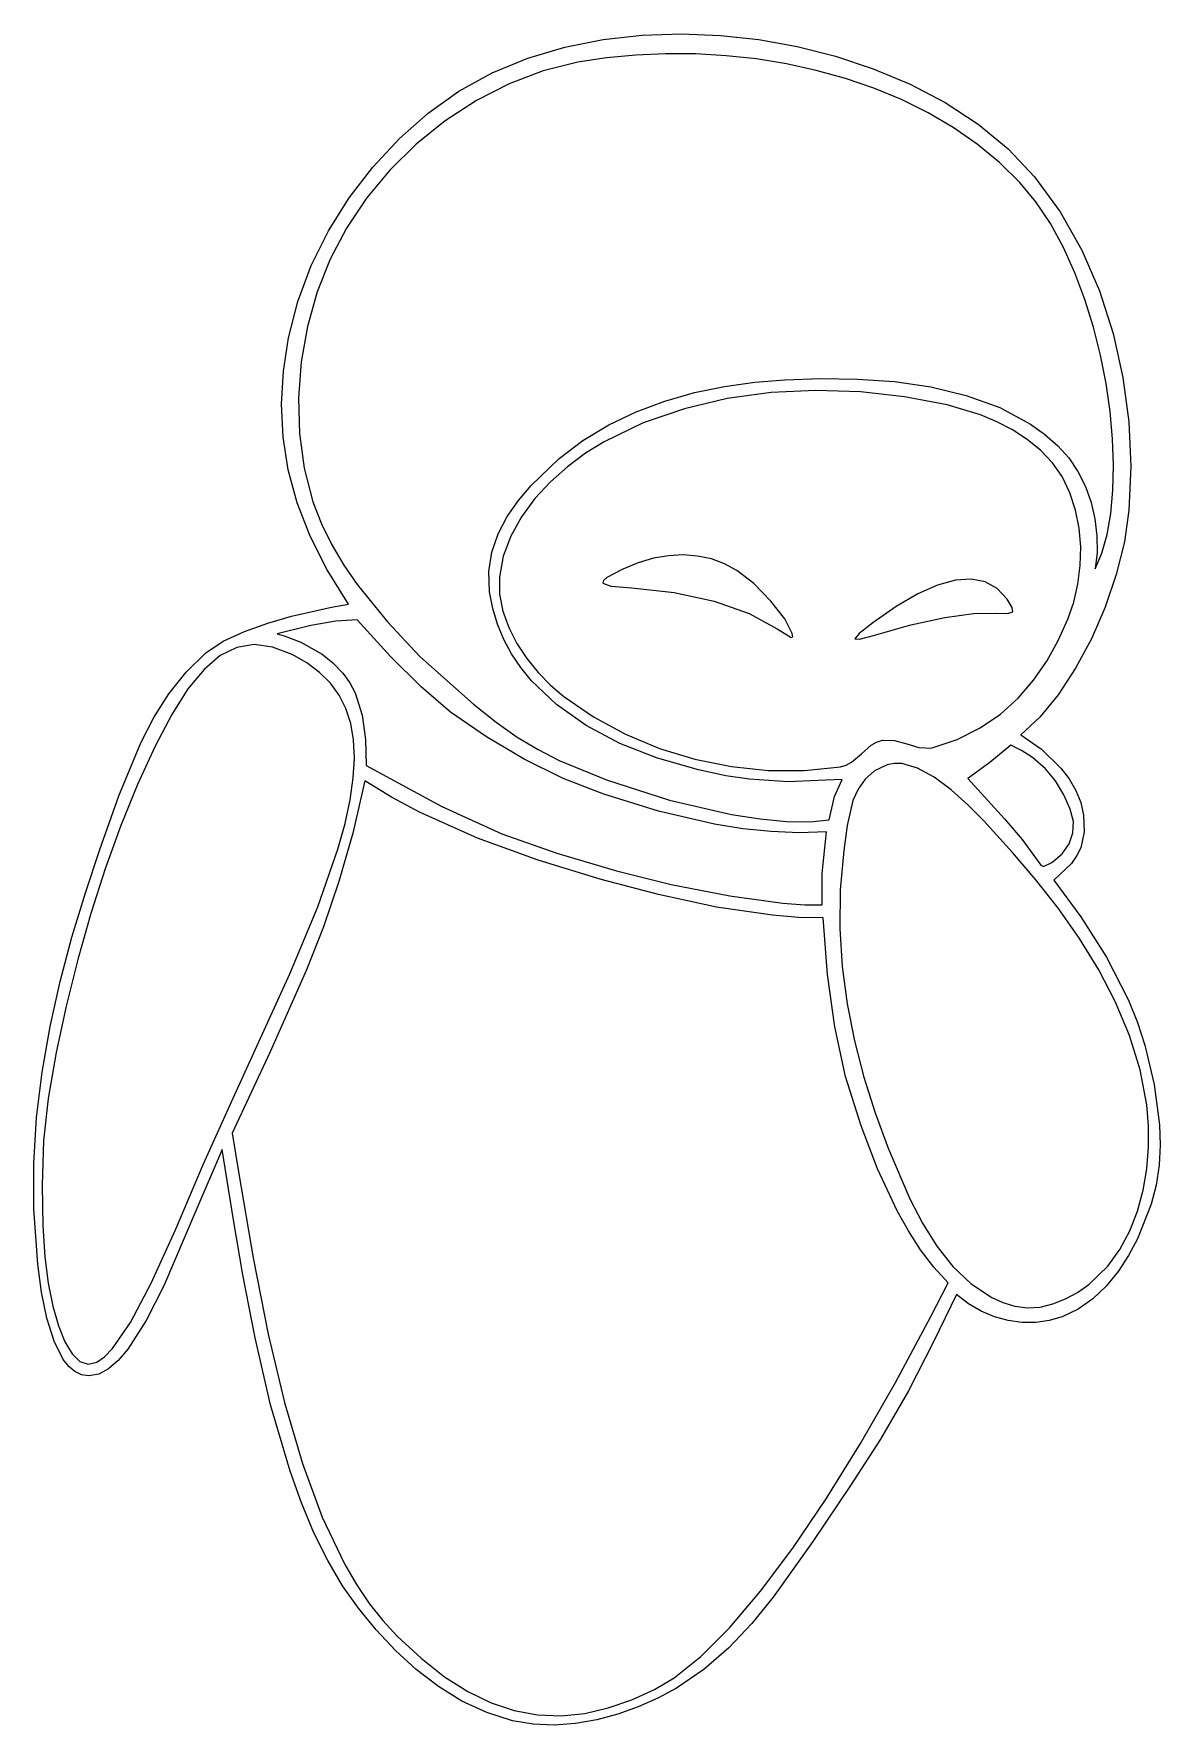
# Model space of a CAD drawing. Extents: x 65 to 532, y 71 to 771.
import ezdxf

# ---------------------------------------------------------------- set-up
doc = ezdxf.new("R2010")
doc.units = 0
doc.layers.add('Layer_1', color=7, linetype='CONTINUOUS')

msp = doc.modelspace()

# ---------------------------------------------------------------- linework, layer by layer
at = {"layer": 'Layer_1', "color": 7}
for points in [[(263.21984, 72.535632), (252.503675, 75.936547), (242.245333, 80.734283), (232.489059, 86.743916), (223.279098, 93.780525), (214.659693, 101.659186), (206.67509, 110.194977), (199.369532, 119.202974), (192.787264, 128.498256), (186.590117, 138.903464), (180.915733, 150.432905), (175.7399, 162.871042), (171.038405, 176.002338), (162.961582, 203.482263), (156.491568, 231.148387), (151.434665, 257.276416), (147.597175, 280.142058), (142.805648, 309.189008), (131.984899, 283.77558), (118.753711, 252.732553), (111.435005, 238.356111), (103.754651, 226.479675), (99.803957, 221.885981), (95.792972, 218.405714), (91.731736, 216.201683), (87.630288, 215.436696), (84.562903, 215.905647), (81.777132, 217.247498), (79.259619, 219.385356), (76.997003, 222.242328), (73.18303, 229.80604), (70.228344, 239.323491), (68.026074, 250.179535), (66.469351, 261.759029), (64.865064, 284.627784), (64.806427, 303.554539), (65.982448, 322.478667), (68.272775, 341.357038), (71.557059, 360.146524), (75.714948, 378.803995), (80.626092, 397.286321), (86.170141, 415.550374), (92.226744, 433.553024), (100.088244, 455.775061), (109.176627, 477.764238), (114.578725, 488.206188), (120.764933, 498.031544), (127.894381, 507.054179), (136.1262, 515.087968), (143.226236, 519.810542), (152.062074, 523.898156), (161.806923, 527.352438), (171.633995, 530.175017), (188.227647, 533.93158), (195.228712, 535.180872), (186.347177, 549.399295), (179.280702, 563.369936), (173.945348, 577.15515), (170.257177, 590.817293), (168.132251, 604.418721), (167.486632, 618.021789), (168.236381, 631.688854), (170.29756, 645.482272), (174.166511, 660.641621), (179.759884, 675.48624), (186.925518, 689.833692), (195.511252, 703.501542), (205.364926, 716.307353), (216.334378, 728.068689), (228.267448, 738.603113), (241.011976, 747.728189), (254.812355, 755.384708), (269.515586, 761.457033), (284.916853, 766.024884), (300.811343, 769.167983), (316.99424, 770.966053), (333.260731, 771.498816), (349.405999, 770.845993), (365.225232, 769.087306), (381.110536, 766.21612), (397.026572, 762.207523), (412.729912, 757.02549), (427.97713, 750.633998), (442.524798, 742.997023), (456.129489, 734.07854), (468.547776, 723.842526), (479.536232, 712.252957), (490.160595, 697.706522), (499.124447, 681.851948), (506.43933, 664.955729), (512.116788, 647.28436), (516.168365, 629.104336), (518.605603, 610.682153), (519.440047, 592.284305), (518.68324, 574.177288), (516.774915, 560.989093), (513.4126, 547.436407), (508.79456, 533.922883), (503.119063, 520.852175), (496.584374, 508.627936), (489.388761, 497.653819), (481.730489, 488.333479), (473.807824, 481.070568), (482.426256, 475.083327), (490.440174, 467.23366), (493.841803, 462.756653), (496.637937, 457.989521), (498.677123, 452.99076), (499.807904, 447.818864), (500.105233, 440.813104), (498.702963, 434.240794), (497.112707, 430.996097), (494.795427, 427.714459), (487.57696, 420.846624), (498.781071, 405.630451), (509.389145, 388.91515), (518.506341, 371.08834), (522.226221, 361.87925), (525.237816, 352.53764), (529.108302, 336.220298), (531.342675, 319.431947), (531.611517, 311.024235), (531.189569, 302.69448), (529.982909, 294.50792), (527.897616, 286.529792), (522.166232, 272.248064), (518.442449, 265.282464), (514.13869, 258.691129), (509.249016, 252.667126), (503.767491, 247.403522), (497.688177, 243.093383), (491.005136, 239.929776), (485.610464, 238.403375), (480.015964, 237.634184), (474.309484, 237.6263), (468.578876, 238.38382), (462.911989, 239.91084), (457.396675, 242.211456), (452.120781, 245.289765), (447.17216, 249.149864), (437.726253, 229.5026), (427.239607, 209.319081), (415.75153, 189.285845), (403.301328, 170.089432), (387.602179, 146.806625), (371.243871, 123.723651), (362.39231, 112.878021), (352.865691, 102.827454), (342.493927, 93.820316), (331.106928, 86.104976), (323.390087, 81.955849), (315.249287, 78.309325), (306.786642, 75.264526), (298.104271, 72.920572), (289.304289, 71.376584), (280.488812, 70.731685), (271.759957, 71.084993), (263.21984, 72.535632), (263.21984, 72.535632)], [(394.404328, 445.830248), (396.609056, 455.512662), (399.830256, 462.597568), (389.739441, 462.103496), (377.435257, 461.63472), (361.42518, 462.625), (351.564019, 464.115336), (340.216688, 466.508096), (323.311097, 471.3504), (307.730639, 477.497065), (293.682392, 484.921317), (281.373436, 493.596384), (271.010848, 503.495491), (266.624155, 508.895693), (262.801708, 514.591865), (259.569392, 520.58066), (256.953092, 526.858732), (254.978693, 533.422735), (253.67208, 540.26932), (253.352936, 548.72113), (254.62944, 556.742318), (257.265324, 564.327716), (261.024318, 571.472156), (265.670153, 578.170471), (270.966561, 584.417492), (282.566016, 595.536984), (292.403845, 603.069868), (303.078269, 609.515203), (314.435294, 614.92375), (326.320925, 619.346272), (338.581166, 622.83353), (351.062022, 625.436287), (363.609499, 627.205304), (376.0696, 628.191344), (390.901114, 628.659797), (406.132254, 628.475321), (421.464814, 627.409096), (436.600588, 625.232304), (451.241371, 621.716124), (465.088958, 616.631737), (477.845143, 609.750324), (483.72077, 605.564226), (489.21172, 600.843064), (493.716694, 595.869832), (497.52948, 590.205834), (500.627785, 583.995257), (502.989319, 577.382292), (504.591789, 570.511127), (505.412905, 563.525952), (505.430373, 556.570956), (504.621904, 549.790328), (507.44748, 556.289983), (509.624411, 563.989664), (511.155269, 572.732402), (512.042623, 582.361227), (512.289043, 592.719171), (511.897099, 603.649265), (510.869363, 614.99454), (509.208403, 626.598026), (506.91679, 638.302754), (503.997095, 649.951757), (500.451887, 661.388064), (496.283736, 672.454706), (491.495213, 682.994715), (486.088888, 692.851122), (480.067331, 701.866958), (473.433112, 709.885253), (464.963027, 718.204665), (455.752446, 725.790331), (445.875015, 732.650746), (435.404379, 738.794408), (424.414183, 744.229814), (412.978072, 748.96546), (401.169692, 753.009844), (389.062688, 756.371462), (376.730705, 759.058812), (364.247388, 761.08039), (351.686382, 762.444694), (339.121333, 763.16022), (326.625886, 763.235466), (314.273686, 762.678927), (302.138378, 761.499102), (290.293608, 759.704487), (275.877142, 756.141118), (261.788374, 750.789733), (248.209429, 743.826459), (235.322432, 735.427424), (223.309507, 725.768755), (212.35278, 715.026578), (202.634375, 703.377022), (194.336416, 690.996213), (187.669347, 678.201036), (182.284683, 664.538989), (178.246386, 650.246155), (175.618421, 635.55862), (174.464753, 620.712468), (174.849345, 605.943786), (176.836162, 591.488657), (180.489168, 577.583168), (183.989449, 568.543521), (188.294248, 559.823692), (193.292785, 551.411968), (198.874279, 543.296637), (211.343019, 527.908306), (224.814224, 513.565), (246.969348, 493.783282), (256.373543, 486.3347), (265.179053, 480.142674), (273.773546, 474.928481), (282.544691, 470.413398), (302.167616, 462.365672), (328.321645, 454.014831), (353.970057, 448.071341), (365.874524, 446.191715), (376.776427, 445.14116), (386.383713, 444.995423), (394.404328, 445.830248), (394.404328, 445.830248)], [(416.51468, 478.866328), (421.543731, 478.759614), (426.595489, 477.280637), (431.654706, 475.761941), (436.706136, 475.536072), (447.431545, 479.181303), (456.958287, 483.937076), (465.365894, 489.682099), (472.733898, 496.295083), (479.141831, 503.654736), (484.669224, 511.639769), (489.39561, 520.12889), (493.40052, 529.000808), (495.83096, 536.076328), (497.537042, 543.525977), (498.489478, 551.205962), (498.658982, 558.97249), (498.016267, 566.681768), (496.532045, 574.190004), (494.177031, 581.353404), (490.921936, 588.028176), (486.923352, 593.77578), (482.08043, 598.906236), (476.536783, 603.438078), (470.436026, 607.389838), (463.921772, 610.78005), (457.137635, 613.627247), (443.334168, 617.766728), (425.597094, 621.126594), (407.378188, 623.150143), (388.913898, 623.752704), (370.440671, 622.849606), (352.194955, 620.356179), (334.413197, 616.187752), (317.331844, 610.259655), (301.187344, 602.487216), (293.469999, 597.724244), (285.959202, 592.153452), (278.878776, 585.856044), (272.452543, 578.913224), (266.904326, 571.406195), (262.457947, 563.416162), (259.337228, 555.024327), (257.765992, 546.311896), (257.869956, 539.30765), (259.21662, 532.345836), (261.646071, 525.523922), (264.998397, 518.939374), (269.113685, 512.68966), (273.832021, 506.872247), (278.993495, 501.584602), (284.438192, 496.924192), (296.695032, 488.455237), (309.994441, 481.265883), (324.111396, 475.405811), (338.820871, 470.924699), (353.897843, 467.872227), (369.117287, 466.298075), (384.25418, 466.251922), (399.083496, 467.783448), (401.507807, 468.515597), (403.726704, 469.780511), (407.818846, 473.216366), (411.901109, 476.706482), (414.107657, 478.039222), (416.51468, 478.866328), (416.51468, 478.866328)], [(333.9777, 555.587776), (327.851872, 555.269805), (321.599831, 554.183198), (315.2736, 552.327631), (308.9252, 549.702776), (302.322142, 546.189644), (300.848372, 544.934953), (300.620627, 543.95618), (303.985773, 542.65039), (312.5827, 541.920276), (330.202424, 540.071672), (346.700639, 536.465273), (361.209884, 531.3445), (372.8627, 524.952776), (378.65274, 521.344437), (379.386913, 521.590701), (379.1602, 523.055276), (376.005122, 529.120209), (370.250052, 536.499431), (363.216306, 543.687825), (356.2252, 549.180276), (351.104808, 551.93146), (345.655048, 553.917513), (339.928489, 555.136823), (333.9777, 555.587776), (333.9777, 555.587776)], [(412.814848, 522.2254), (428.279666, 526.566423), (442.302731, 529.633426), (454.302469, 531.320175), (463.697304, 531.520432), (468.407016, 531.350377), (470.515049, 531.9973), (470.322102, 533.854357), (468.128872, 537.314704), (464.056656, 541.670274), (459.118877, 544.422224), (453.337225, 545.574396), (446.73339, 545.130628), (439.329061, 543.09476), (431.145928, 539.470631), (422.20568, 534.262082), (412.530008, 527.472952), (406.857881, 522.985218), (405.005148, 520.789702), (406.986055, 520.623923), (412.814848, 522.2254), (412.814848, 522.2254)], [(198.766128, 528.659048), (189.970819, 528.082987), (179.575233, 526.385516), (165.713072, 522.879624), (168.498541, 522.106611), (175.409314, 519.458792), (184.276942, 514.442995), (188.766937, 510.892988), (192.932976, 506.566048), (195.747339, 502.621381), (197.966605, 498.38938), (200.885715, 489.165205), (202.222041, 479.097192), (202.50732, 468.389008), (233.859005, 451.385105), (258.828068, 440.098002), (281.575103, 432.034372), (306.260704, 424.700888), (328.988243, 418.99185), (353.217774, 414.293955), (375.282532, 411.292847), (384.357257, 410.642851), (391.515752, 410.674168), (391.518366, 423.54903), (393.374152, 440.822024), (381.937854, 440.472063), (370.345884, 440.948581), (358.661042, 442.166831), (346.946129, 444.042062), (323.677296, 449.424474), (301.041792, 456.417824), (284.24832, 463.004747), (268.009641, 470.989812), (252.406862, 480.189643), (237.521088, 490.420864), (225.302303, 500.937574), (212.665111, 513.577284), (198.76616, 528.659048), (198.766128, 528.659048)], [(90.930584, 221.12484), (94.104859, 223.342777), (97.473848, 226.784407), (104.917016, 237.542835), (113.502188, 253.808307), (123.471464, 275.989008), (135.142368, 303.304225), (147.357131, 330.535757), (170.860928, 381.989008), (182.509328, 409.730677), (190.86044, 433.693057), (193.800185, 444.347367), (195.916413, 454.165279), (197.209393, 463.182935), (197.679395, 471.436476), (197.326686, 478.962043), (196.151536, 485.795778), (194.154212, 491.973823), (191.334984, 497.532318), (187.69412, 502.507404), (183.231889, 506.935225), (177.94856, 510.85192), (171.8444, 514.293632), (163.763792, 517.401983), (156.183878, 518.415581), (148.994463, 517.260885), (142.08535, 513.864352), (135.346344, 508.15244), (128.667249, 500.051607), (121.937869, 489.48831), (115.048008, 476.389008), (107.786379, 460.504817), (100.887619, 443.491423), (94.41566, 425.575455), (88.43443, 406.983542), (83.007861, 387.942312), (78.199882, 368.678394), (74.074423, 349.418416), (70.695416, 330.389008), (68.874716, 312.90146), (68.301262, 294.489894), (68.608168, 277.627885), (69.428544, 264.789008), (70.796983, 253.885121), (72.663082, 244.292066), (74.966483, 236.132409), (77.646832, 229.528714), (80.643772, 224.603545), (83.896949, 221.479467), (87.346004, 220.279044), (90.930584, 221.12484), (90.930584, 221.12484)], [(486.713496, 428.116864), (490.955403, 431.762364), (493.891665, 435.915031), (495.471586, 440.426161), (495.644472, 445.147048), (494.347071, 450.270141), (491.735836, 456.136619), (488.189345, 461.951021), (484.086176, 466.917888), (478.707732, 471.601593), (474.11513, 474.627266), (469.713296, 476.737816), (460.958121, 469.620953), (451.838752, 462.957432), (467.147911, 446.319547), (474.410285, 437.666232), (481.037968, 428.589008), (482.196543, 427.081886), (483.301331, 426.519732), (486.713496, 428.116864), (486.713496, 428.116864)], [(471.401464, 244.32072), (476.577069, 243.623438), (481.867306, 243.978472), (487.162921, 245.254662), (492.35466, 247.320848), (497.333268, 250.045868), (501.989492, 253.298562), (509.897768, 260.862328), (514.95637, 267.839751), (519.064175, 275.516782), (522.261827, 283.741831), (524.58997, 292.363308), (526.089248, 301.229622), (526.800306, 310.189184), (526.763787, 319.090402), (526.020336, 327.781688), (523.277093, 342.310017), (518.914718, 356.493239), (513.1412, 370.295886), (506.164529, 383.682496), (498.192694, 396.617603), (489.433683, 409.065742), (480.095488, 420.991448), (470.386096, 432.359256), (458.520649, 445.407199), (451.846796, 452.11873), (444.923402, 458.322758), (437.933875, 463.544878), (431.061624, 467.310684), (424.490058, 469.145769), (421.374346, 469.19104), (418.402584, 468.575728), (413.273695, 466.112094), (409.334281, 462.708357), (406.402344, 458.553045), (404.295885, 453.834687), (401.8314, 443.462941), (400.484832, 433.101344), (399.030886, 416.860156), (398.83484, 400.861795), (399.80366, 385.103073), (401.844312, 369.580801), (404.863762, 354.29179), (408.768977, 339.23285), (413.46692, 324.400794), (418.86456, 309.792432), (427.845984, 288.872434), (433.110625, 278.734657), (439.032164, 269.246784), (445.716309, 260.735135), (453.268768, 253.526029), (461.79525, 247.945785), (466.456784, 245.86846), (471.401464, 244.32072), (471.401464, 244.32072)], [(293.134128, 75.61892), (302.795403, 77.89347), (312.641977, 81.278257), (321.987402, 85.501173), (330.145232, 90.290112), (341.228209, 99.13646), (353.202303, 111.165311), (365.938308, 126.194844), (379.307016, 144.043239), (393.179222, 164.528674), (407.425719, 187.469328), (421.9173, 212.683379), (436.52476, 239.989008), (443.760776, 253.989008), (437.787905, 260.475615), (432.291325, 267.700934), (427.240877, 275.530623), (422.606402, 283.830343), (414.464737, 301.302509), (407.625056, 319.042704), (401.256287, 339.476984), (396.711599, 360.097172), (393.695134, 381.733862), (391.911032, 405.217648), (381.738488, 405.414772), (370.884203, 406.281026), (347.73763, 409.704665), (323.685756, 414.856042), (299.943024, 421.102632), (273.780063, 429.070759), (248.620766, 438.202792), (224.623714, 449.011105), (213.110586, 455.203984), (201.947488, 462.008072), (196.997406, 440.312256), (191.237757, 420.228395), (184.799309, 401.44235), (177.812836, 383.639984), (162.718896, 349.729733), (147.002104, 315.984536), (149.704072, 299.195744), (155.682645, 264.331185), (161.968762, 232.753143), (168.728278, 204.376922), (176.127044, 179.117825), (184.330912, 156.891157), (193.505736, 137.612222), (198.509084, 129.051687), (203.817366, 121.196325), (209.451313, 114.035547), (215.431656, 107.558768), (225.274946, 98.436201), (235.00676, 90.809871), (244.664195, 84.66453), (254.28435, 79.984928), (263.904323, 76.755815), (273.561212, 74.961942), (283.292114, 74.588061), (293.134128, 75.61892), (293.134128, 75.61892)]]:
    msp.add_lwpolyline(points, dxfattribs=at)

doc.saveas('drawing.dxf')
